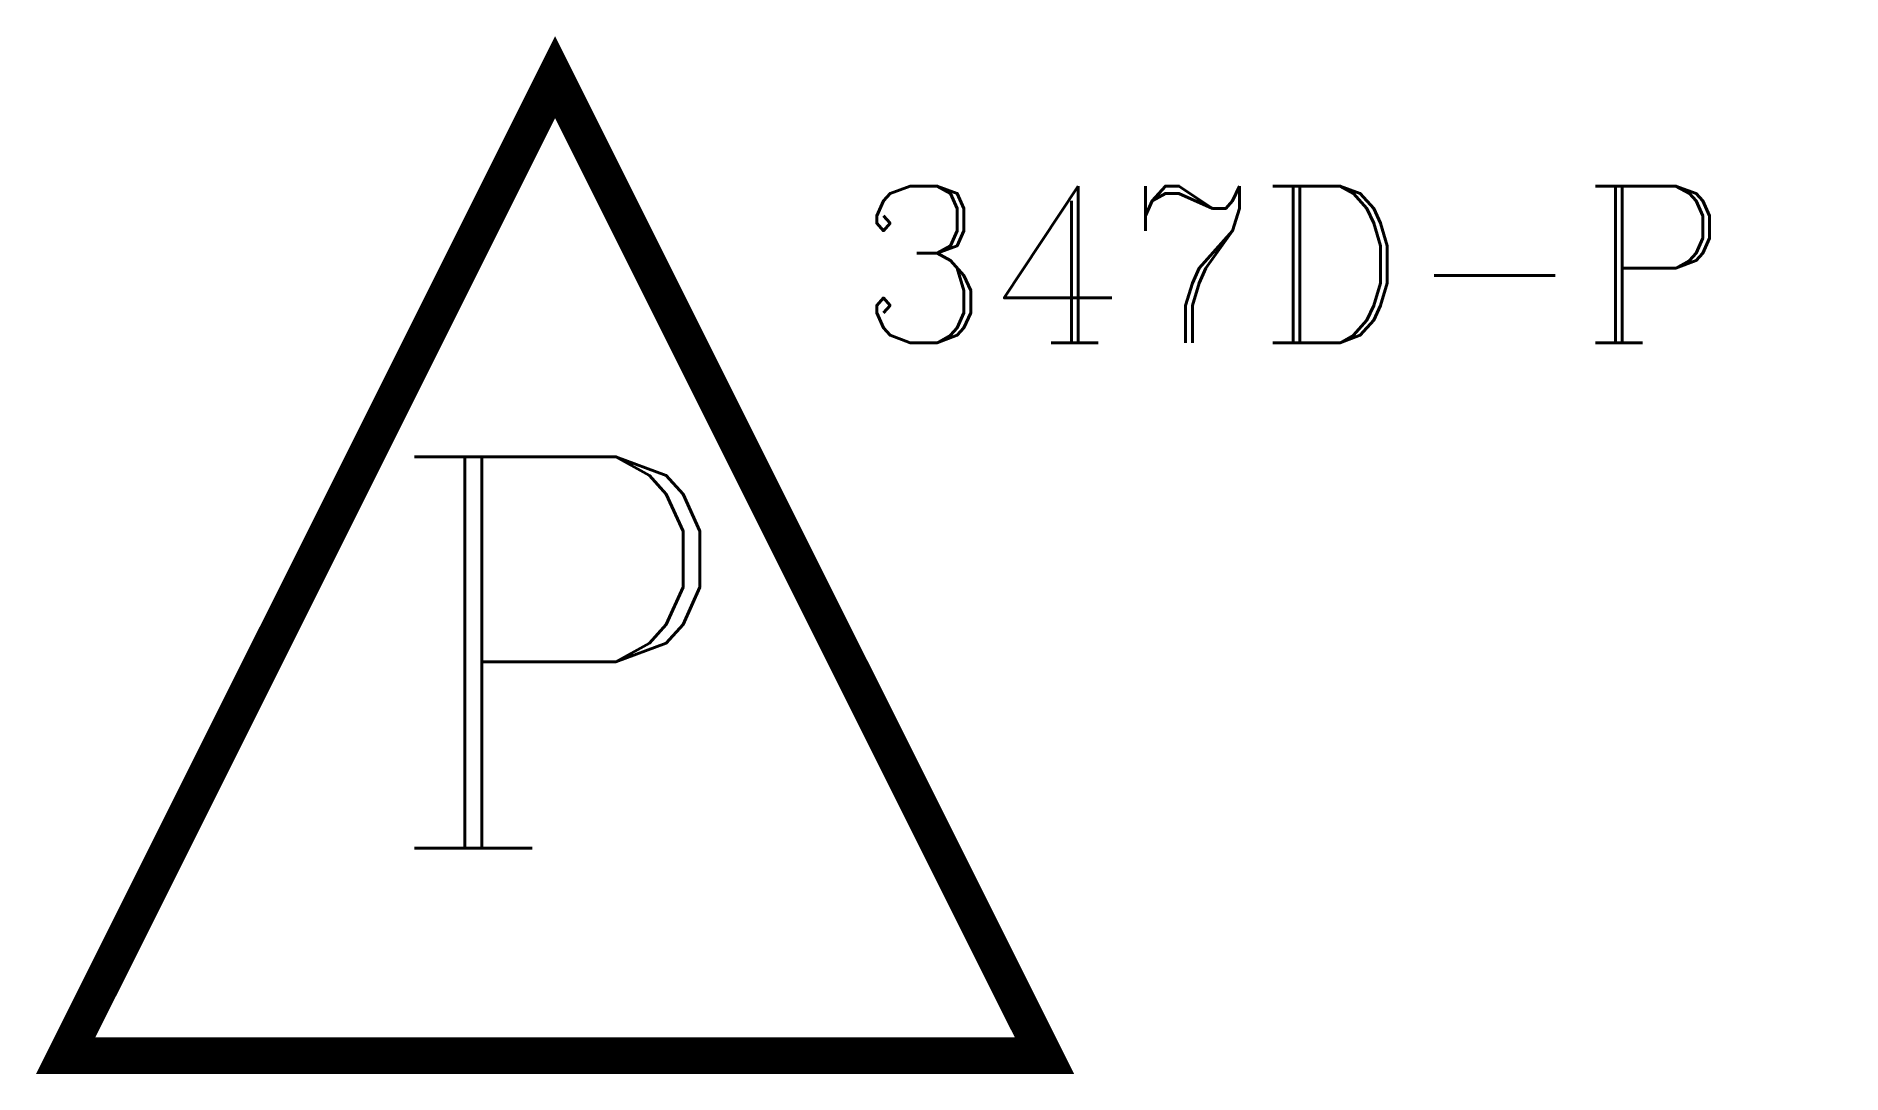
# Model space of a CAD drawing. Header units: inches. Extents: x -10.6 to 26.3, y -8.4 to 12.8.
import ezdxf

# ---------------------------------------------------------------- set-up
doc = ezdxf.new("R2010")
doc.units = ezdxf.units.IN
doc.header["$LTSCALE"] = 48
doc.header["$MEASUREMENT"] = 0
doc.styles.add('ROMANC', font='COMPLEX.SHX')

msp = doc.modelspace()

# ---------------------------------------------------------------- wipeouts: each hides what was drawn before it
msp.add_wipeout([(-10, -8.023), (26.3, -8.023), (26.3, 11.977), (-10, 11.977)])

# ---------------------------------------------------------------- next in the draw order: linework, layer by layer
at = {"linetype": 'Continuous', "const_width": 0.75}
msp.add_lwpolyline([(0, 11.977), (0, 11.977), (10, -8.023), (-10, -8.023)], close=True, dxfattribs=at)

# ---------------------------------------------------------------- next in the draw order: texts
at = {"style": 'ROMANC'}
msp.add_text('347D-P', height=3.2031, dxfattribs=at).set_placement((6.161, 6.548))
at = {"insert": (0.215, 0.217), "char_height": 8, "width": 10.36759, "attachment_point": 5}
msp.add_mtext('{\\Fcomplex|c0;P}', dxfattribs=at)

doc.saveas('drawing.dxf')
